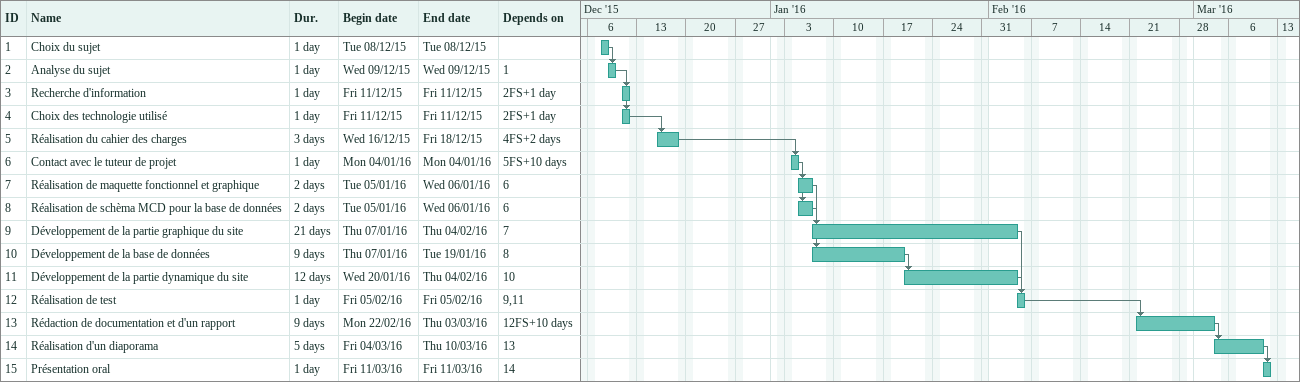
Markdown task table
| ID | Task | Duration | Start | Finish | Predecessors |
|---|---|---|---|---|---|
| 1 | Choix du sujet | 1d | 2015-12-08 | 2015-12-08 |  |
| 2 | Analyse du sujet | 1d | 2015-12-09 | 2015-12-09 | 1 |
| 3 | Recherche d'information | 1d | 2015-12-11 | 2015-12-11 | 2FS+1d |
| 4 | Choix des technologie utilisé | 1d | 2015-12-11 | 2015-12-11 | 2FS+1d |
| 5 | Réalisation du cahier des charges | 3d | 2015-12-16 | 2015-12-18 | 4FS+2d |
| 6 | Contact avec le tuteur de projet | 1d | 2016-01-04 | 2016-01-04 | 5FS+10d |
| 7 | Réalisation de maquette fonctionnel et graphique | 2d | 2016-01-05 | 2016-01-06 | 6 |
| 8 | Réalisation de schèma MCD pour la base de données | 2d | 2016-01-05 | 2016-01-06 | 6 |
| 9 | Développement de la partie graphique du site | 21d | 2016-01-07 | 2016-02-04 | 7 |
| 10 | Développement de la base de données | 9d | 2016-01-07 | 2016-01-19 | 8 |
| 11 | Développement de la partie dynamique du site | 12d | 2016-01-20 | 2016-02-04 | 10 |
| 12 | Réalisation de test | 1d | 2016-02-05 | 2016-02-05 | 9, 11 |
| 13 | Rédaction de documentation et d'un rapport | 9d | 2016-02-22 | 2016-03-03 | 12FS+10d |
| 14 | Réalisation d'un diaporama | 5d | 2016-03-04 | 2016-03-10 | 13 |
| 15 | Présentation oral | 1d | 2016-03-11 | 2016-03-11 | 14 |
